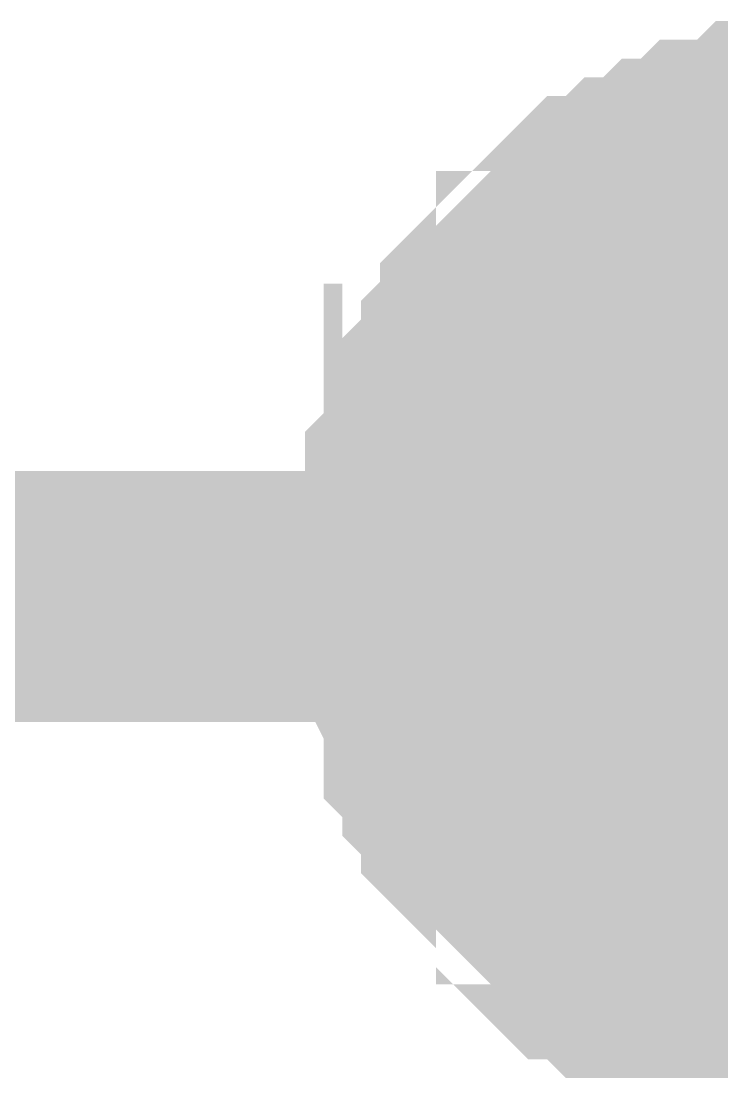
# Model space of a CAD drawing. Header units: millimetres. Extents: x 0 to 800, y 0 to 567.
# Drawn here: x 369.591 to 370.428, y 313.328 to 314.584 of the extents above; entities that cross this region are included whole.
import ezdxf

# ---------------------------------------------------------------- set-up
doc = ezdxf.new("R2010")
doc.units = ezdxf.units.MM
doc.layers.add('Sheet', color=255, linetype='Continuous')

msp = doc.modelspace()

# ---------------------------------------------------------------- linework, layer by layer
at = {"layer": 'Sheet'}
for points, const_width in [([(370.0798, 313.9411), (370.0798, 313.9635), (370.0798, 313.9859), (370.0798, 314.0083), (370.0798, 314.0307), (370.1022, 314.0531), (370.1022, 314.0755), (370.1022, 314.1203), (370.1246, 314.1203), (370.1246, 314.1427), (370.147, 314.1651), (370.147, 314.1875), (370.1694, 314.2099), (370.1694, 314.2323), (370.1918, 314.2547), (370.2142, 314.2771), (370.2366, 314.2995), (370.2366, 314.2995), (370.259, 314.3219), (370.2814, 314.3443), (370.3038, 314.3443), (370.3262, 314.3667), (370.3486, 314.3667), (370.371, 314.3891), (370.3934, 314.3891), (370.4158, 314.4115), (370.4382, 314.4115), (370.4606, 314.4115), (370.483, 314.4339), (370.5054, 314.4339), (370.5502, 314.4339), (370.5726, 314.4339), (370.595, 314.4339)], 0.2997), ([(370.0798, 313.9411), (370.0798, 313.9635), (370.0798, 313.9859), (370.0798, 314.0083), (370.0798, 314.0307), (370.1022, 314.0531), (370.1022, 314.0755), (370.1022, 314.1203), (370.1246, 314.1203), (370.1246, 314.1427), (370.147, 314.1651), (370.147, 314.1875), (370.1694, 314.2099), (370.1694, 314.2323), (370.1918, 314.2547), (370.2142, 314.2771), (370.2366, 314.2995), (370.2366, 314.2995), (370.259, 314.3219), (370.2814, 314.3443), (370.3038, 314.3443), (370.3262, 314.3667), (370.3486, 314.3667), (370.371, 314.3891), (370.3934, 314.3891), (370.4158, 314.4115), (370.4382, 314.4115), (370.4606, 314.4115), (370.483, 314.4339), (370.5054, 314.4339), (370.5502, 314.4339), (370.5726, 314.4339), (370.595, 314.4339)], 0.2997), ([(370.0798, 313.9411), (370.0798, 313.9635), (370.0798, 313.9859), (370.0798, 314.0083), (370.0798, 314.0307), (370.1022, 314.0531), (370.1022, 314.0755), (370.1022, 314.1203), (370.1246, 314.1203), (370.1246, 314.1427), (370.147, 314.1651), (370.147, 314.1875), (370.1694, 314.2099), (370.1694, 314.2323), (370.1918, 314.2547), (370.2142, 314.2771), (370.2366, 314.2995), (370.2366, 314.2995), (370.259, 314.3219), (370.2814, 314.3443), (370.3038, 314.3443), (370.3262, 314.3667), (370.3486, 314.3667), (370.371, 314.3891), (370.3934, 314.3891), (370.4158, 314.4115), (370.4382, 314.4115), (370.4606, 314.4115), (370.483, 314.4339), (370.5054, 314.4339), (370.5502, 314.4339), (370.5726, 314.4339), (370.595, 314.4339)], 0.2997), ([(370.0798, 313.9411), (370.0798, 313.9635), (370.0798, 313.9859), (370.0798, 314.0083), (370.0798, 314.0307), (370.1022, 314.0531), (370.1022, 314.0755), (370.1022, 314.1203), (370.1246, 314.1203), (370.1246, 314.1427), (370.147, 314.1651), (370.147, 314.1875), (370.1694, 314.2099), (370.1694, 314.2323), (370.1918, 314.2547), (370.2142, 314.2771), (370.2366, 314.2995), (370.2366, 314.2995), (370.259, 314.3219), (370.2814, 314.3443), (370.3038, 314.3443), (370.3262, 314.3667), (370.3486, 314.3667), (370.371, 314.3891), (370.3934, 314.3891), (370.4158, 314.4115), (370.4382, 314.4115), (370.4606, 314.4115), (370.483, 314.4339), (370.5054, 314.4339), (370.5502, 314.4339), (370.5726, 314.4339), (370.595, 314.4339)], 0.2997), ([(370.0798, 313.8963), (370.0798, 313.9187), (370.0798, 313.9411), (370.0798, 313.9859), (370.0798, 314.0083), (370.1022, 314.0307), (370.1022, 314.0531), (370.1022, 314.0755), (370.1246, 314.0979), (370.1246, 314.1203), (370.147, 314.1427), (370.147, 314.1651), (370.1694, 314.1875), (370.1694, 314.2099), (370.1918, 314.2323), (370.2142, 314.2547), (370.2366, 314.2547), (370.2366, 314.2771), (370.259, 314.2995), (370.2814, 314.3219), (370.3038, 314.3219), (370.3262, 314.3443), (370.3486, 314.3443), (370.371, 314.3667), (370.3934, 314.3667), (370.4158, 314.3891), (370.4382, 314.3891), (370.4606, 314.3891), (370.483, 314.4115), (370.5054, 314.4115), (370.5502, 314.4115), (370.5726, 314.4115), (370.595, 314.4115)], 0.2997), ([(370.0798, 313.8963), (370.0798, 313.9187), (370.0798, 313.9411), (370.0798, 313.9859), (370.0798, 314.0083), (370.1022, 314.0307), (370.1022, 314.0531), (370.1022, 314.0755), (370.1246, 314.0979), (370.1246, 314.1203), (370.147, 314.1427), (370.147, 314.1651), (370.1694, 314.1875), (370.1694, 314.2099), (370.1918, 314.2323), (370.2142, 314.2547), (370.2366, 314.2547), (370.2366, 314.2771), (370.259, 314.2995), (370.2814, 314.3219), (370.3038, 314.3219), (370.3262, 314.3443), (370.3486, 314.3443), (370.371, 314.3667), (370.3934, 314.3667), (370.4158, 314.3891), (370.4382, 314.3891), (370.4606, 314.3891), (370.483, 314.4115), (370.5054, 314.4115), (370.5502, 314.4115), (370.5726, 314.4115), (370.595, 314.4115)], 0.2997), ([(370.0798, 313.8963), (370.0798, 313.9187), (370.0798, 313.9411), (370.0798, 313.9859), (370.0798, 314.0083), (370.1022, 314.0307), (370.1022, 314.0531), (370.1022, 314.0755), (370.1246, 314.0979), (370.1246, 314.1203), (370.147, 314.1427), (370.147, 314.1651), (370.1694, 314.1875), (370.1694, 314.2099), (370.1918, 314.2323), (370.2142, 314.2547), (370.2366, 314.2547), (370.2366, 314.2771), (370.259, 314.2995), (370.2814, 314.3219), (370.3038, 314.3219), (370.3262, 314.3443), (370.3486, 314.3443), (370.371, 314.3667), (370.3934, 314.3667), (370.4158, 314.3891), (370.4382, 314.3891), (370.4606, 314.3891), (370.483, 314.4115), (370.5054, 314.4115), (370.5502, 314.4115), (370.5726, 314.4115), (370.595, 314.4115)], 0.2997), ([(370.0798, 313.8963), (370.0798, 313.9187), (370.0798, 313.9411), (370.0798, 313.9859), (370.0798, 314.0083), (370.1022, 314.0307), (370.1022, 314.0531), (370.1022, 314.0755), (370.1246, 314.0979), (370.1246, 314.1203), (370.147, 314.1427), (370.147, 314.1651), (370.1694, 314.1875), (370.1694, 314.2099), (370.1918, 314.2323), (370.2142, 314.2547), (370.2366, 314.2547), (370.2366, 314.2771), (370.259, 314.2995), (370.2814, 314.3219), (370.3038, 314.3219), (370.3262, 314.3443), (370.3486, 314.3443), (370.371, 314.3667), (370.3934, 314.3667), (370.4158, 314.3891), (370.4382, 314.3891), (370.4606, 314.3891), (370.483, 314.4115), (370.5054, 314.4115), (370.5502, 314.4115), (370.5726, 314.4115), (370.595, 314.4115)], 0.2997), ([(370.0798, 313.9411), (370.0798, 313.9635), (370.0798, 313.9859), (370.0798, 314.0083), (370.0798, 314.0307), (370.1022, 314.0531), (370.1022, 314.0755), (370.1022, 314.1203), (370.1246, 314.1203), (370.1246, 314.1427), (370.147, 314.1651), (370.147, 314.1875), (370.1694, 314.2099), (370.1694, 314.2323), (370.1918, 314.2547), (370.2142, 314.2771), (370.2366, 314.2995), (370.2366, 314.2995), (370.259, 314.3219), (370.2814, 314.3443), (370.3038, 314.3443), (370.3262, 314.3667), (370.3486, 314.3667), (370.371, 314.3891), (370.3934, 314.3891), (370.4158, 314.4115), (370.4382, 314.4115), (370.4606, 314.4115), (370.483, 314.4339)], 0.0991), ([(370.0798, 313.9411), (370.0798, 313.9635), (370.0798, 313.9859), (370.0798, 314.0083), (370.0798, 314.0307), (370.1022, 314.0531), (370.1022, 314.0755), (370.1022, 314.1203), (370.1246, 314.1203), (370.1246, 314.1427), (370.147, 314.1651), (370.147, 314.1875), (370.1694, 314.2099), (370.1694, 314.2323), (370.1918, 314.2547), (370.2142, 314.2771), (370.2366, 314.2995), (370.2366, 314.2995), (370.259, 314.3219), (370.2814, 314.3443), (370.3038, 314.3443), (370.3262, 314.3667), (370.3486, 314.3667), (370.371, 314.3891), (370.3934, 314.3891), (370.4158, 314.4115), (370.4382, 314.4115), (370.4606, 314.4115), (370.483, 314.4339)], 0.0991), ([(370.0798, 313.9411), (370.0798, 313.9635), (370.0798, 313.9859), (370.0798, 314.0083), (370.0798, 314.0307), (370.1022, 314.0531), (370.1022, 314.0755), (370.1022, 314.1203), (370.1246, 314.1203), (370.1246, 314.1427), (370.147, 314.1651), (370.147, 314.1875), (370.1694, 314.2099), (370.1694, 314.2323), (370.1918, 314.2547), (370.2142, 314.2771), (370.2366, 314.2995), (370.2366, 314.2995), (370.259, 314.3219), (370.2814, 314.3443), (370.3038, 314.3443), (370.3262, 314.3667), (370.3486, 314.3667), (370.371, 314.3891), (370.3934, 314.3891), (370.4158, 314.4115), (370.4382, 314.4115), (370.4606, 314.4115), (370.483, 314.4339)], 0.0991), ([(370.0798, 313.9411), (370.0798, 313.9635), (370.0798, 313.9859), (370.0798, 314.0083), (370.0798, 314.0307), (370.1022, 314.0531), (370.1022, 314.0755), (370.1022, 314.1203), (370.1246, 314.1203), (370.1246, 314.1427), (370.147, 314.1651), (370.147, 314.1875), (370.1694, 314.2099), (370.1694, 314.2323), (370.1918, 314.2547), (370.2142, 314.2771), (370.2366, 314.2995), (370.2366, 314.2995), (370.259, 314.3219), (370.2814, 314.3443), (370.3038, 314.3443), (370.3262, 314.3667), (370.3486, 314.3667), (370.371, 314.3891), (370.3934, 314.3891), (370.4158, 314.4115), (370.4382, 314.4115), (370.4606, 314.4115), (370.483, 314.4339)], 0.0991), ([(370.0798, 313.8963), (370.0798, 313.9187), (370.0798, 313.9411), (370.0798, 313.9859), (370.0798, 314.0083), (370.1022, 314.0307), (370.1022, 314.0531), (370.1022, 314.0755), (370.1246, 314.0979), (370.1246, 314.1203), (370.147, 314.1427), (370.147, 314.1651), (370.1694, 314.1875), (370.1694, 314.2099), (370.1918, 314.2323), (370.2142, 314.2547), (370.2366, 314.2547), (370.2366, 314.2771), (370.259, 314.2995), (370.2814, 314.3219), (370.3038, 314.3219), (370.3262, 314.3443), (370.3486, 314.3443), (370.371, 314.3667), (370.3934, 314.3667), (370.4158, 314.3891), (370.4382, 314.3891), (370.4606, 314.3891), (370.483, 314.4115)], 0.0991), ([(370.0798, 313.8963), (370.0798, 313.9187), (370.0798, 313.9411), (370.0798, 313.9859), (370.0798, 314.0083), (370.1022, 314.0307), (370.1022, 314.0531), (370.1022, 314.0755), (370.1246, 314.0979), (370.1246, 314.1203), (370.147, 314.1427), (370.147, 314.1651), (370.1694, 314.1875), (370.1694, 314.2099), (370.1918, 314.2323), (370.2142, 314.2547), (370.2366, 314.2547), (370.2366, 314.2771), (370.259, 314.2995), (370.2814, 314.3219), (370.3038, 314.3219), (370.3262, 314.3443), (370.3486, 314.3443), (370.371, 314.3667), (370.3934, 314.3667), (370.4158, 314.3891), (370.4382, 314.3891), (370.4606, 314.3891), (370.483, 314.4115)], 0.0991), ([(370.0798, 313.8963), (370.0798, 313.9187), (370.0798, 313.9411), (370.0798, 313.9859), (370.0798, 314.0083), (370.1022, 314.0307), (370.1022, 314.0531), (370.1022, 314.0755), (370.1246, 314.0979), (370.1246, 314.1203), (370.147, 314.1427), (370.147, 314.1651), (370.1694, 314.1875), (370.1694, 314.2099), (370.1918, 314.2323), (370.2142, 314.2547), (370.2366, 314.2547), (370.2366, 314.2771), (370.259, 314.2995), (370.2814, 314.3219), (370.3038, 314.3219), (370.3262, 314.3443), (370.3486, 314.3443), (370.371, 314.3667), (370.3934, 314.3667), (370.4158, 314.3891), (370.4382, 314.3891), (370.4606, 314.3891), (370.483, 314.4115)], 0.0991), ([(370.0798, 313.8963), (370.0798, 313.9187), (370.0798, 313.9411), (370.0798, 313.9859), (370.0798, 314.0083), (370.1022, 314.0307), (370.1022, 314.0531), (370.1022, 314.0755), (370.1246, 314.0979), (370.1246, 314.1203), (370.147, 314.1427), (370.147, 314.1651), (370.1694, 314.1875), (370.1694, 314.2099), (370.1918, 314.2323), (370.2142, 314.2547), (370.2366, 314.2547), (370.2366, 314.2771), (370.259, 314.2995), (370.2814, 314.3219), (370.3038, 314.3219), (370.3262, 314.3443), (370.3486, 314.3443), (370.371, 314.3667), (370.3934, 314.3667), (370.4158, 314.3891), (370.4382, 314.3891), (370.4606, 314.3891), (370.483, 314.4115)], 0.0991), ([(374.6717, 313.9411), (370.595, 313.9411), (370.595, 313.8963), (370.0351, 313.8963)], 0.2997), ([(370.595, 313.4259), (370.5726, 313.4259), (370.5502, 313.4259), (370.5054, 313.4259), (370.483, 313.4259), (370.4606, 313.4483), (370.4382, 313.4483), (370.4158, 313.4483), (370.3934, 313.4707), (370.371, 313.4707), (370.3486, 313.4931), (370.3262, 313.4931), (370.3038, 313.5155), (370.2814, 313.5155), (370.259, 313.5379), (370.2366, 313.5603), (370.2366, 313.5827), (370.2142, 313.5827), (370.1918, 313.6051), (370.1694, 313.6275), (370.1694, 313.6499), (370.147, 313.6723), (370.147, 313.6947), (370.1246, 313.7171), (370.1246, 313.7395), (370.1022, 313.7619), (370.1022, 313.7843), (370.1022, 313.8067), (370.0798, 313.8291), (370.0798, 313.8515), (370.0798, 313.8963), (370.0798, 313.9187), (370.0798, 313.9411)], 0.2997), ([(370.0798, 313.9411), (370.0798, 313.9411)], 0.2997), ([(370.595, 313.4259), (370.5726, 313.4259), (370.5502, 313.4259), (370.5054, 313.4259), (370.483, 313.4259), (370.4606, 313.4483), (370.4382, 313.4483), (370.4158, 313.4483), (370.3934, 313.4707), (370.371, 313.4707), (370.3486, 313.4931), (370.3262, 313.4931), (370.3038, 313.5155), (370.2814, 313.5155), (370.259, 313.5379), (370.2366, 313.5603), (370.2366, 313.5827), (370.2142, 313.5827), (370.1918, 313.6051), (370.1694, 313.6275), (370.1694, 313.6499), (370.147, 313.6723), (370.147, 313.6947), (370.1246, 313.7171), (370.1246, 313.7395), (370.1022, 313.7619), (370.1022, 313.7843), (370.1022, 313.8067), (370.0798, 313.8291), (370.0798, 313.8515), (370.0798, 313.8963), (370.0798, 313.9187), (370.0798, 313.9411)], 0.2997), ([(370.0798, 313.9411), (370.0798, 313.9411)], 0.2997), ([(370.595, 313.4259), (370.5726, 313.4259), (370.5502, 313.4259), (370.5054, 313.4259), (370.483, 313.4259), (370.4606, 313.4483), (370.4382, 313.4483), (370.4158, 313.4483), (370.3934, 313.4707), (370.371, 313.4707), (370.3486, 313.4931), (370.3262, 313.4931), (370.3038, 313.5155), (370.2814, 313.5155), (370.259, 313.5379), (370.2366, 313.5603), (370.2366, 313.5827), (370.2142, 313.5827), (370.1918, 313.6051), (370.1694, 313.6275), (370.1694, 313.6499), (370.147, 313.6723), (370.147, 313.6947), (370.1246, 313.7171), (370.1246, 313.7395), (370.1022, 313.7619), (370.1022, 313.7843), (370.1022, 313.8067), (370.0798, 313.8291), (370.0798, 313.8515), (370.0798, 313.8963), (370.0798, 313.9187), (370.0798, 313.9411)], 0.2997), ([(370.0798, 313.9411), (370.0798, 313.9411)], 0.2997), ([(370.595, 313.4259), (370.5726, 313.4259), (370.5502, 313.4259), (370.5054, 313.4259), (370.483, 313.4259), (370.4606, 313.4483), (370.4382, 313.4483), (370.4158, 313.4483), (370.3934, 313.4707), (370.371, 313.4707), (370.3486, 313.4931), (370.3262, 313.4931), (370.3038, 313.5155), (370.2814, 313.5155), (370.259, 313.5379), (370.2366, 313.5603), (370.2366, 313.5827), (370.2142, 313.5827), (370.1918, 313.6051), (370.1694, 313.6275), (370.1694, 313.6499), (370.147, 313.6723), (370.147, 313.6947), (370.1246, 313.7171), (370.1246, 313.7395), (370.1022, 313.7619), (370.1022, 313.7843), (370.1022, 313.8067), (370.0798, 313.8291), (370.0798, 313.8515), (370.0798, 313.8963), (370.0798, 313.9187), (370.0798, 313.9411)], 0.2997), ([(370.0798, 313.9411), (370.0798, 313.9411)], 0.2997), ([(364.9728, 313.8963), (370.0351, 313.8963)], 0.2997), ([(370.595, 313.3811), (370.5726, 313.3811), (370.5502, 313.3811), (370.5054, 313.3811), (370.483, 313.3811), (370.4606, 313.4035), (370.4382, 313.4035), (370.4158, 313.4035), (370.3934, 313.4259), (370.371, 313.4259), (370.3486, 313.4483), (370.3262, 313.4483), (370.3038, 313.4707), (370.2814, 313.4931), (370.259, 313.4931), (370.2366, 313.5155), (370.2366, 313.5379), (370.2142, 313.5603), (370.1918, 313.5827), (370.1694, 313.6051), (370.1694, 313.6051), (370.147, 313.6275), (370.147, 313.6499), (370.1246, 313.6723), (370.1246, 313.6947), (370.1022, 313.7171), (370.1022, 313.7395), (370.1022, 313.7619), (370.0798, 313.8067), (370.0798, 313.8291), (370.0798, 313.8515), (370.0798, 313.8739), (370.0798, 313.8963)], 0.2997), ([(370.0798, 313.8963), (370.0798, 313.8963)], 0.2997), ([(370.595, 313.3811), (370.5726, 313.3811), (370.5502, 313.3811), (370.5054, 313.3811), (370.483, 313.3811), (370.4606, 313.4035), (370.4382, 313.4035), (370.4158, 313.4035), (370.3934, 313.4259), (370.371, 313.4259), (370.3486, 313.4483), (370.3262, 313.4483), (370.3038, 313.4707), (370.2814, 313.4931), (370.259, 313.4931), (370.2366, 313.5155), (370.2366, 313.5379), (370.2142, 313.5603), (370.1918, 313.5827), (370.1694, 313.6051), (370.1694, 313.6051), (370.147, 313.6275), (370.147, 313.6499), (370.1246, 313.6723), (370.1246, 313.6947), (370.1022, 313.7171), (370.1022, 313.7395), (370.1022, 313.7619), (370.0798, 313.8067), (370.0798, 313.8291), (370.0798, 313.8515), (370.0798, 313.8739), (370.0798, 313.8963)], 0.2997), ([(370.0798, 313.8963), (370.0798, 313.8963)], 0.2997), ([(370.595, 313.3811), (370.5726, 313.3811), (370.5502, 313.3811), (370.5054, 313.3811), (370.483, 313.3811), (370.4606, 313.4035), (370.4382, 313.4035), (370.4158, 313.4035), (370.3934, 313.4259), (370.371, 313.4259), (370.3486, 313.4483), (370.3262, 313.4483), (370.3038, 313.4707), (370.2814, 313.4931), (370.259, 313.4931), (370.2366, 313.5155), (370.2366, 313.5379), (370.2142, 313.5603), (370.1918, 313.5827), (370.1694, 313.6051), (370.1694, 313.6051), (370.147, 313.6275), (370.147, 313.6499), (370.1246, 313.6723), (370.1246, 313.6947), (370.1022, 313.7171), (370.1022, 313.7395), (370.1022, 313.7619), (370.0798, 313.8067), (370.0798, 313.8291), (370.0798, 313.8515), (370.0798, 313.8739), (370.0798, 313.8963)], 0.2997), ([(370.0798, 313.8963), (370.0798, 313.8963)], 0.2997), ([(370.595, 313.3811), (370.5726, 313.3811), (370.5502, 313.3811), (370.5054, 313.3811), (370.483, 313.3811), (370.4606, 313.4035), (370.4382, 313.4035), (370.4158, 313.4035), (370.3934, 313.4259), (370.371, 313.4259), (370.3486, 313.4483), (370.3262, 313.4483), (370.3038, 313.4707), (370.2814, 313.4931), (370.259, 313.4931), (370.2366, 313.5155), (370.2366, 313.5379), (370.2142, 313.5603), (370.1918, 313.5827), (370.1694, 313.6051), (370.1694, 313.6051), (370.147, 313.6275), (370.147, 313.6499), (370.1246, 313.6723), (370.1246, 313.6947), (370.1022, 313.7171), (370.1022, 313.7395), (370.1022, 313.7619), (370.0798, 313.8067), (370.0798, 313.8291), (370.0798, 313.8515), (370.0798, 313.8739), (370.0798, 313.8963)], 0.2997), ([(370.0798, 313.8963), (370.0798, 313.8963)], 0.2997), ([(370.483, 313.4259), (370.4606, 313.4483), (370.4382, 313.4483), (370.4158, 313.4483), (370.3934, 313.4707), (370.371, 313.4707), (370.3486, 313.4931), (370.3262, 313.4931), (370.3038, 313.5155), (370.2814, 313.5155), (370.259, 313.5379), (370.2366, 313.5603), (370.2366, 313.5827), (370.2142, 313.5827), (370.1918, 313.6051), (370.1694, 313.6275), (370.1694, 313.6499), (370.147, 313.6723), (370.147, 313.6947), (370.1246, 313.7171), (370.1246, 313.7395), (370.1022, 313.7619), (370.1022, 313.7843), (370.1022, 313.8067), (370.0798, 313.8291), (370.0798, 313.8515), (370.0798, 313.8963), (370.0798, 313.9187), (370.0798, 313.9411)], 0.0991), ([(370.0798, 313.9411), (370.0798, 313.9411)], 0.0991), ([(370.483, 313.4259), (370.4606, 313.4483), (370.4382, 313.4483), (370.4158, 313.4483), (370.3934, 313.4707), (370.371, 313.4707), (370.3486, 313.4931), (370.3262, 313.4931), (370.3038, 313.5155), (370.2814, 313.5155), (370.259, 313.5379), (370.2366, 313.5603), (370.2366, 313.5827), (370.2142, 313.5827), (370.1918, 313.6051), (370.1694, 313.6275), (370.1694, 313.6499), (370.147, 313.6723), (370.147, 313.6947), (370.1246, 313.7171), (370.1246, 313.7395), (370.1022, 313.7619), (370.1022, 313.7843), (370.1022, 313.8067), (370.0798, 313.8291), (370.0798, 313.8515), (370.0798, 313.8963), (370.0798, 313.9187), (370.0798, 313.9411)], 0.0991), ([(370.0798, 313.9411), (370.0798, 313.9411)], 0.0991), ([(370.483, 313.4259), (370.4606, 313.4483), (370.4382, 313.4483), (370.4158, 313.4483), (370.3934, 313.4707), (370.371, 313.4707), (370.3486, 313.4931), (370.3262, 313.4931), (370.3038, 313.5155), (370.2814, 313.5155), (370.259, 313.5379), (370.2366, 313.5603), (370.2366, 313.5827), (370.2142, 313.5827), (370.1918, 313.6051), (370.1694, 313.6275), (370.1694, 313.6499), (370.147, 313.6723), (370.147, 313.6947), (370.1246, 313.7171), (370.1246, 313.7395), (370.1022, 313.7619), (370.1022, 313.7843), (370.1022, 313.8067), (370.0798, 313.8291), (370.0798, 313.8515), (370.0798, 313.8963), (370.0798, 313.9187), (370.0798, 313.9411)], 0.0991), ([(370.0798, 313.9411), (370.0798, 313.9411)], 0.0991), ([(370.483, 313.4259), (370.4606, 313.4483), (370.4382, 313.4483), (370.4158, 313.4483), (370.3934, 313.4707), (370.371, 313.4707), (370.3486, 313.4931), (370.3262, 313.4931), (370.3038, 313.5155), (370.2814, 313.5155), (370.259, 313.5379), (370.2366, 313.5603), (370.2366, 313.5827), (370.2142, 313.5827), (370.1918, 313.6051), (370.1694, 313.6275), (370.1694, 313.6499), (370.147, 313.6723), (370.147, 313.6947), (370.1246, 313.7171), (370.1246, 313.7395), (370.1022, 313.7619), (370.1022, 313.7843), (370.1022, 313.8067), (370.0798, 313.8291), (370.0798, 313.8515), (370.0798, 313.8963), (370.0798, 313.9187), (370.0798, 313.9411)], 0.0991), ([(370.0798, 313.9411), (370.0798, 313.9411)], 0.0991), ([(370.483, 313.3811), (370.4606, 313.4035), (370.4382, 313.4035), (370.4158, 313.4035), (370.3934, 313.4259), (370.371, 313.4259), (370.3486, 313.4483), (370.3262, 313.4483), (370.3038, 313.4707), (370.2814, 313.4931), (370.259, 313.4931), (370.2366, 313.5155), (370.2366, 313.5379), (370.2142, 313.5603), (370.1918, 313.5827), (370.1694, 313.6051), (370.1694, 313.6051), (370.147, 313.6275), (370.147, 313.6499), (370.1246, 313.6723), (370.1246, 313.6947), (370.1022, 313.7171), (370.1022, 313.7395), (370.1022, 313.7619), (370.0798, 313.8067), (370.0798, 313.8291), (370.0798, 313.8515), (370.0798, 313.8739), (370.0798, 313.8963)], 0.0991), ([(370.0798, 313.8963), (370.0798, 313.8963)], 0.0991), ([(370.483, 313.3811), (370.4606, 313.4035), (370.4382, 313.4035), (370.4158, 313.4035), (370.3934, 313.4259), (370.371, 313.4259), (370.3486, 313.4483), (370.3262, 313.4483), (370.3038, 313.4707), (370.2814, 313.4931), (370.259, 313.4931), (370.2366, 313.5155), (370.2366, 313.5379), (370.2142, 313.5603), (370.1918, 313.5827), (370.1694, 313.6051), (370.1694, 313.6051), (370.147, 313.6275), (370.147, 313.6499), (370.1246, 313.6723), (370.1246, 313.6947), (370.1022, 313.7171), (370.1022, 313.7395), (370.1022, 313.7619), (370.0798, 313.8067), (370.0798, 313.8291), (370.0798, 313.8515), (370.0798, 313.8739), (370.0798, 313.8963)], 0.0991), ([(370.0798, 313.8963), (370.0798, 313.8963)], 0.0991), ([(370.483, 313.3811), (370.4606, 313.4035), (370.4382, 313.4035), (370.4158, 313.4035), (370.3934, 313.4259), (370.371, 313.4259), (370.3486, 313.4483), (370.3262, 313.4483), (370.3038, 313.4707), (370.2814, 313.4931), (370.259, 313.4931), (370.2366, 313.5155), (370.2366, 313.5379), (370.2142, 313.5603), (370.1918, 313.5827), (370.1694, 313.6051), (370.1694, 313.6051), (370.147, 313.6275), (370.147, 313.6499), (370.1246, 313.6723), (370.1246, 313.6947), (370.1022, 313.7171), (370.1022, 313.7395), (370.1022, 313.7619), (370.0798, 313.8067), (370.0798, 313.8291), (370.0798, 313.8515), (370.0798, 313.8739), (370.0798, 313.8963)], 0.0991), ([(370.0798, 313.8963), (370.0798, 313.8963)], 0.0991), ([(370.483, 313.3811), (370.4606, 313.4035), (370.4382, 313.4035), (370.4158, 313.4035), (370.3934, 313.4259), (370.371, 313.4259), (370.3486, 313.4483), (370.3262, 313.4483), (370.3038, 313.4707), (370.2814, 313.4931), (370.259, 313.4931), (370.2366, 313.5155), (370.2366, 313.5379), (370.2142, 313.5603), (370.1918, 313.5827), (370.1694, 313.6051), (370.1694, 313.6051), (370.147, 313.6275), (370.147, 313.6499), (370.1246, 313.6723), (370.1246, 313.6947), (370.1022, 313.7171), (370.1022, 313.7395), (370.1022, 313.7619), (370.0798, 313.8067), (370.0798, 313.8291), (370.0798, 313.8515), (370.0798, 313.8739), (370.0798, 313.8963)], 0.0991), ([(370.0798, 313.8963), (370.0798, 313.8963)], 0.0991)]:
    msp.add_lwpolyline(points, dxfattribs=dict(at, const_width=const_width))
at = {"layer": 'Sheet', "const_width": 0.508}
for points in [[(370.3287, 313.944, 1), (370.8367, 313.944, 1)], [(370.3287, 313.9096, 1), (370.8367, 313.9096, 1)]]:
    msp.add_lwpolyline(points, format="xyb", close=True, dxfattribs=at)

doc.saveas('drawing.dxf')
